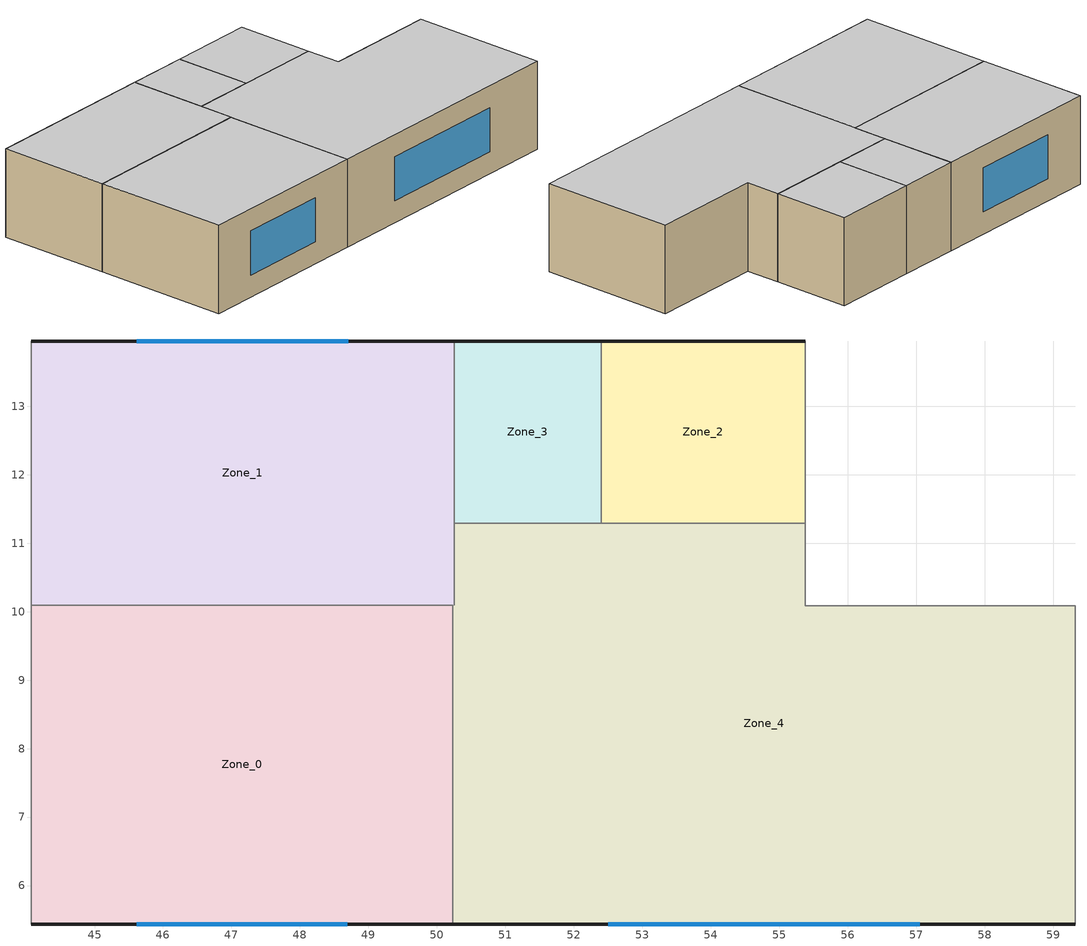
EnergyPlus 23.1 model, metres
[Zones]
Zone_0
 floor adiabatic (Slab_Mass_FLIPPED): 50.23,10.09 50.23,5.44 44.08,5.44 44.08,10.09 z0
 wall outside (UVal_0.1_Mass): 44.08,5.44 50.23,5.44 z0:3
 wall to Zone_1 (Partition_Mass): 50.23,10.09 44.08,10.09 z0:3
 wall to Zone_4 (Partition_Mass): 50.23,5.44 50.23,10.09 z0:3
 wall adiabatic (UVal_0.1_Mass): 44.08,10.09 44.08,5.44 z0:3
 window (TriplePaneLoE): 45.61,5.44 48.69,5.44 z0.75:2.25
 ceiling adiabatic (Slab_Mass): 44.08,5.44 50.23,5.44 50.23,10.09 44.08,10.09 z3
Zone_1
 floor adiabatic (Slab_Mass_FLIPPED): 50.25,13.95 50.25,10.09 44.08,10.09 44.08,13.95 z0
 wall outside (UVal_0.1_Mass): 50.25,13.95 44.08,13.95 z0:3
 wall to Zone_3 (Partition_Mass): 50.25,11.29 50.25,13.95 z0:3
 wall to Zone_4 (Partition_Mass): 50.25,10.09 50.25,11.29 z0:3
 wall adiabatic (UVal_0.1_Mass): 44.08,13.95 44.08,10.09 z0:3
 window (TriplePaneLoE): 48.71,13.95 45.62,13.95 z0.75:2.25
 ceiling adiabatic (Slab_Mass): 44.08,10.09 50.25,10.09 50.25,13.95 44.08,13.95 z3
Zone_2
 floor adiabatic (Slab_Mass_FLIPPED): 55.37,13.95 55.37,11.29 52.4,11.29 52.4,13.95 z0
 wall outside (UVal_0.1_Mass): 55.37,13.95 52.4,13.95 z0:3
 wall adiabatic (UVal_0.1_Mass): 55.37,11.29 55.37,13.95 z0:3
 wall to Zone_4 (Partition_Mass): 52.4,11.29 55.37,11.29 z0:3
 wall to Zone_3 (Partition_Mass): 52.4,13.95 52.4,11.29 z0:3
 ceiling adiabatic (Slab_Mass): 52.4,11.29 55.37,11.29 55.37,13.95 52.4,13.95 z3
Zone_3
 floor adiabatic (Slab_Mass_FLIPPED): 52.4,13.95 52.4,11.29 50.25,11.29 50.25,13.95 z0
 wall outside (UVal_0.1_Mass): 52.4,13.95 50.25,13.95 z0:3
 wall to Zone_4 (Partition_Mass): 50.25,11.29 52.4,11.29 z0:3
 ceiling adiabatic (Slab_Mass): 50.25,11.29 52.4,11.29 52.4,13.95 50.25,13.95 z3
Zone_4
 floor adiabatic (Slab_Mass_FLIPPED): 55.37,10.08 59.32,10.08 59.32,5.44 50.23,5.44 50.23,10.09 50.25,10.09 50.25,11.29 55.37,11.29 z0
 wall outside (UVal_0.1_Mass): 50.23,5.44 59.32,5.44 z0:3
 wall adiabatic (UVal_0.1_Mass): 59.32,5.44 59.32,10.08 55.37,10.08 55.37,11.29 z0:3
 window (TriplePaneLoE): 52.5,5.44 57.05,5.44 z0.75:2.25
 ceiling adiabatic (Slab_Mass): 50.25,11.29 50.25,10.09 50.23,10.09 50.23,5.44 59.32,5.44 59.32,10.08 55.37,10.08 55.37,11.29 z3
[Building]
Building: Loads convergence tolerance value=0.04; Maximum number of warmup days=25; Minimum number of warmup days=6; North axis=0; Solar distribution=FullExterior; Temperature convergence tolerance value=0.25; Terrain=Suburbs
[Site:GroundReflectance]
0.2, 0.2, 0.2, 0.2, 0.2, 0.2, 0.2, 0.2, 0.2, 0.2, 0.2, 0.2
[Site:GroundReflectance:SnowModifier]
1, 1
[Site:GroundTemperature:BuildingSurface]
18, 18, 18, 18, 18, 18, 18, 18, 18, 18, 18, 18
[Site:WeatherStation]
Air temperature sensor height above ground=1.5; Wind sensor height above ground=10; Wind speed profile boundary layer thickness=370; Wind speed profile exponent=0.22
[SizingPeriod:WeatherFileConditionType] Use weather file daylight saving period=No; Use weather file rain and snow indicators=No
Name | Day of week for start day | Period selection
Extreme Summer Weather Period for Design | SummerDesignDay | SummerExtreme
Extreme Winter Weather Period for Design | WinterDesignDay | WinterExtreme
[Construction]
Partition_Mass: Plaster_0.05_Partition_Mass, Poroton T12_0.24_Partition_Mass, Plaster_0.05_Partition_Mass
Slab_Mass; Slab_Mass_FLIPPED: General Concrete_0.2_Slab_Mass
TriplePaneLoE: TriplePaneLoEWindow
UVal_0.1_Mass: Mineral Wool_0.4_UVal_0.1_Mass, General Concrete_0.2_UVal_0.1_Mass
[Material] Roughness=Rough; Solar absorptance=0.7; Thermal absorptance=0.9; Visible absorptance=0.7
Name | Conductivity | Density | Specific heat | Thickness
General Concrete_0.2_Slab_Mass; General Concrete_0.2_UVal_0.1_Mass | 2 | 2400 | 950 | 0.2
Mineral Wool_0.4_UVal_0.1_Mass | 0.041 | 155 | 1130 | 0.4
Plaster_0.05_Partition_Mass | 1 | 2000 | 1130 | 0.05
Poroton T12_0.24_Partition_Mass | 0.12 | 650 | 1000 | 0.24
[WindowMaterial:Shade] Airflow permeability=0; Bottom opening multiplier=1; Conductivity=0.1; Infrared hemispherical emissivity=0.9; Infrared transmittance=0; Left side opening multiplier=1; Right side opening multiplier=1; Shade to glass distance=0.05; Solar reflectance=0.49; Solar transmittance=0.5; Thickness=0.003; Top opening multiplier=1; Visible reflectance=0.49; Visible transmittance=0.5
Zone_0:f2:w0_Shade; Zone_1:f0:w0_Shade; Zone_4:f3:w0_Shade
[WindowMaterial:SimpleGlazingSystem]
TriplePaneLoEWindow: Solar heat gain coefficient=0.764; U factor=0.785; Visible transmittance=0.661
[Daylighting:Controls] Availability schedule=lightsResidential; Fraction of lights controlled by reference point 1=1; Illuminance setpoint at reference point 1=200; Daylighting method=SplitFlux; Lighting control type=Continuous; Maximum allowable discomfort glare index=22; Minimum input power fraction for continuous or continuousoff dimming control=0.1; Minimum light output fraction for continuous or continuousoff dimming control=0.1; Number of stepped control steps=3; Probability lighting will be reset when needed in manual stepped control=1
Name | Daylighting reference point name 1 | Zone or space
Zone_0_DaylCtrl | Zone_0_DaylCtrlRefPt1 | Zone_0
Zone_1_DaylCtrl | Zone_1_DaylCtrlRefPt1 | Zone_1
Zone_4_DaylCtrl | Zone_4_DaylCtrlRefPt1 | Zone_4
[DesignSpecification:OutdoorAir] Outdoor air flow per person=0.0083333; Outdoor air flow per zone floor area=0.0002222; Outdoor air method=Sum; Outdoor air schedule=AllOn
Zone_0MinFreshAir; Zone_1MinFreshAir; Zone_2MinFreshAir; Zone_3MinFreshAir; Zone_4MinFreshAir
[ElectricEquipment] Design level calculation method=Watts/Area; Fraction latent=0; Fraction lost=0; Fraction radiant=0.2; Schedule=equipResidential; Watts per zone floor area=2
Name | Zone or zonelist or space or spacelist
Zone_0 Equipment | Zone_0
Zone_1 Equipment | Zone_1
Zone_2 Equipment | Zone_2
Zone_3 Equipment | Zone_3
Zone_4 Equipment | Zone_4
[EnergyManagementSystem:Sensor] Output variable or output meter index key=Environment
Name | Output variable or output meter
OutdoorRelHumid | Site Outdoor Air Relative Humidity
OutdoorTemp | Site Outdoor Air Drybulb Temperature
[Lights] Design level calculation method=Watts/Area; Fraction radiant=0.42; Fraction replaceable=1; Fraction visible=0.18; Return air fraction=0; Schedule=lightsResidential; Watts per zone floor area=8
Name | Zone or zonelist or space or spacelist
Zone_0 General lighting | Zone_0
Zone_1 General lighting | Zone_1
Zone_2 General lighting | Zone_2
Zone_3 General lighting | Zone_3
Zone_4 General lighting | Zone_4
[People] Air velocity schedule=AirSpeed 0; Carbon dioxide generation rate=3.82e-08; Clothing insulation calculation method=DynamicClothingModelASHRAE55; Enable ashrae 55 comfort warnings=No; Fraction radiant=0.3; Mean radiant temperature calculation type=ZoneAveraged; Number of people calculation method=People/Area; Number of people schedule=occResidential; People per floor area=0.025; Sensible heat fraction=Autocalculate; Thermal comfort model 1 type=AdaptiveASH55
Name | Activity level schedule | Work efficiency schedule | Zone or zonelist or space or spacelist
People Zone_0 | Zone_0PeopleActivity | Zone_0WorkEfficiency | Zone_0
People Zone_1 | Zone_1PeopleActivity | Zone_1WorkEfficiency | Zone_1
People Zone_2 | Zone_2PeopleActivity | Zone_2WorkEfficiency | Zone_2
People Zone_3 | Zone_3PeopleActivity | Zone_3WorkEfficiency | Zone_3
People Zone_4 | Zone_4PeopleActivity | Zone_4WorkEfficiency | Zone_4
[Sizing:Zone] Cooling design air flow method=DesignDay; Heating design air flow method=DesignDay; Zone cooling design supply air humidity ratio=0.009; Zone cooling design supply air temperature=18; Zone cooling design supply air temperature difference=5; Zone cooling design supply air temperature input method=SupplyAirTemperature; Zone cooling sizing factor=1.5; Zone heating design supply air humidity ratio=0.004; Zone heating design supply air temperature=30; Zone heating design supply air temperature difference=15; Zone heating design supply air temperature input method=SupplyAirTemperature; Zone heating sizing factor=1.5
Name | Design specification outdoor air object
Zone_0 | Zone_0MinFreshAir
Zone_1 | Zone_1MinFreshAir
Zone_2 | Zone_2MinFreshAir
Zone_3 | Zone_3MinFreshAir
Zone_4 | Zone_4MinFreshAir
[ThermostatSetpoint:DualSetpoint]
Name | Cooling setpoint temperature schedule | Heating setpoint temperature schedule
Dual Setpoint - Zone Zone_0 | Zone_0Cooling_SP_Sch | Zone_0Heating_SP_Sch
Dual Setpoint - Zone Zone_1 | Zone_1Cooling_SP_Sch | Zone_1Heating_SP_Sch
Dual Setpoint - Zone Zone_2 | Zone_2Cooling_SP_Sch | Zone_2Heating_SP_Sch
Dual Setpoint - Zone Zone_3 | Zone_3Cooling_SP_Sch | Zone_3Heating_SP_Sch
Dual Setpoint - Zone Zone_4 | Zone_4Cooling_SP_Sch | Zone_4Heating_SP_Sch
[WaterUse:Equipment] Flow rate fraction schedule=AllOn
Name | Zone | Cold water supply temperature schedule | End use subcategory | Hot water supply temperature schedule | Peak flow rate | Target temperature schedule
DHW Zone_0 | Zone_0 | DHW Mains Temperature Zone_0 | DHW Zone_0 | DHW Supply Temperature Zone_0 | 3.3224e-07 | DHW Supply Temperature Zone_0
DHW Zone_1 | Zone_1 | DHW Mains Temperature Zone_1 | DHW Zone_1 | DHW Supply Temperature Zone_1 | 2.76097e-07 | DHW Supply Temperature Zone_1
DHW Zone_2 | Zone_2 | DHW Mains Temperature Zone_2 | DHW Zone_2 | DHW Supply Temperature Zone_2 | 9.17453e-08 | DHW Supply Temperature Zone_2
DHW Zone_3 | Zone_3 | DHW Mains Temperature Zone_3 | DHW Zone_3 | DHW Supply Temperature Zone_3 | 6.61921e-08 | DHW Supply Temperature Zone_3
DHW Zone_4 | Zone_4 | DHW Mains Temperature Zone_4 | DHW Zone_4 | DHW Supply Temperature Zone_4 | 5.61602e-07 | DHW Supply Temperature Zone_4
[WindowShadingControl] Glare control is active=No; Multiple surface control type=Sequential; Schedule=AllOn; Setpoint=100; Setpoint 2=0; Shading control is scheduled=Yes; Shading control type=OnIfHighSolarOnWindow; Shading type=ExteriorShade; Type of slat angle control for blinds=FixedSlatAngle
Name | Zone | Daylighting control object | Fenestration surface name 1 | Shading device material
Zone_0:f2:w0_ShadingControl | Zone_0 | Zone_0_DaylCtrl | Zone_0:f2:w0 | Zone_0:f2:w0_Shade
Zone_1:f0:w0_ShadingControl | Zone_1 | Zone_1_DaylCtrl | Zone_1:f0:w0 | Zone_1:f0:w0_Shade
Zone_4:f3:w0_ShadingControl | Zone_4 | Zone_4_DaylCtrl | Zone_4:f3:w0 | Zone_4:f3:w0_Shade
[Zone] Multiplier=1; Type=1; Zone inside convection algorithm=TARP; Zone outside convection algorithm=DOE-2
Name | Floor area | Volume
Zone_0 | 28.6483 | 85.9448
Zone_1 | 23.8072 | 71.4215
Zone_2 | 7.91097 | 23.7329
Zone_3 | 5.70758 | 17.1227
Zone_4 | 48.4256 | 145.277
[ZoneControl:Thermostat]
Name | Zone or zonelist | Control 1 | Control type schedule
Zone_0 Thermostat | Zone_0 | Dual Setpoint - Zone Zone_0 | Zone_0ZoneControlTypeSched
Zone_1 Thermostat | Zone_1 | Dual Setpoint - Zone Zone_1 | Zone_1ZoneControlTypeSched
Zone_2 Thermostat | Zone_2 | Dual Setpoint - Zone Zone_2 | Zone_2ZoneControlTypeSched
Zone_3 Thermostat | Zone_3 | Dual Setpoint - Zone Zone_3 | Zone_3ZoneControlTypeSched
Zone_4 Thermostat | Zone_4 | Dual Setpoint - Zone Zone_4 | Zone_4ZoneControlTypeSched
[Zone equipment]
Zone_0: Zone_0 Ideal Loads Air
Zone_1: Zone_1 Ideal Loads Air
Zone_2: Zone_2 Ideal Loads Air
Zone_3: Zone_3 Ideal Loads Air
Zone_4: Zone_4 Ideal Loads Air
[ZoneHVAC:IdealLoadsAirSystem] Cooling availability schedule=AllOn; Cooling limit=LimitFlowRateAndCapacity; Dehumidification control type=None; Demand controlled ventilation type=OccupancySchedule; Heat recovery type=Enthalpy; Heating availability schedule=AllOn; Heating limit=LimitFlowRateAndCapacity; Humidification control type=None; Latent heat recovery effectiveness=0.65; Maximum cooling air flow rate=Autosize; Maximum heating air flow rate=Autosize; Maximum heating supply air humidity ratio=0.01; Maximum heating supply air temperature=30; Maximum sensible heating capacity=Autosize; Maximum total cooling capacity=Autosize; Minimum cooling supply air humidity ratio=0.008; Minimum cooling supply air temperature=18; Outdoor air economizer type=NoEconomizer; Sensible heat recovery effectiveness=0.6
Name | Design specification outdoor air object
Zone_0 Ideal Loads Air | Zone_0MinFreshAir
Zone_1 Ideal Loads Air | Zone_1MinFreshAir
Zone_2 Ideal Loads Air | Zone_2MinFreshAir
Zone_3 Ideal Loads Air | Zone_3MinFreshAir
Zone_4 Ideal Loads Air | Zone_4MinFreshAir
[ZoneInfiltration:DesignFlowRate] Air changes per hour=0.5; Constant term coefficient=1; Design flow rate calculation method=AirChanges/Hour; Schedule=On; Temperature term coefficient=0; Velocity squared term coefficient=0; Velocity term coefficient=0
Name | Zone or zonelist or space or spacelist
Zone_0Infiltration | Zone_0
Zone_1Infiltration | Zone_1
Zone_2Infiltration | Zone_2
Zone_3Infiltration | Zone_3
Zone_4Infiltration | Zone_4
[Schedule:Constant]
Name | Hourly value
AirSpeed 0; Zone_0WorkEfficiency; Zone_1WorkEfficiency; Zone_2WorkEfficiency; Zone_3WorkEfficiency; Zone_4WorkEfficiency | 0
AllOn; On | 1
DHW Mains Temperature Zone_0; DHW Mains Temperature Zone_1; DHW Mains Temperature Zone_2; DHW Mains Temperature Zone_3; DHW Mains Temperature Zone_4 | 10
DHW Supply Temperature Zone_0; DHW Supply Temperature Zone_1; DHW Supply Temperature Zone_2; DHW Supply Temperature Zone_3; DHW Supply Temperature Zone_4 | 60
Zone_0Cooling_SP_Sch; Zone_1Cooling_SP_Sch; Zone_2Cooling_SP_Sch; Zone_3Cooling_SP_Sch; Zone_4Cooling_SP_Sch | 26
Zone_0Heating_SP_Sch; Zone_1Heating_SP_Sch; Zone_2Heating_SP_Sch; Zone_3Heating_SP_Sch; Zone_4Heating_SP_Sch | 19
Zone_0PeopleActivity; Zone_1PeopleActivity; Zone_2PeopleActivity; Zone_3PeopleActivity; Zone_4PeopleActivity | 125.28
Zone_0ZoneControlTypeSched; Zone_1ZoneControlTypeSched; Zone_2ZoneControlTypeSched; Zone_3ZoneControlTypeSched; Zone_4ZoneControlTypeSched | 4
[Schedule:Day:Hourly]
0d7a4e19-ff09-4abb-b8c0-50e8775e758c: 1, 1, 1, 1, 1, 1, 0.8, 0.6, 0.4, 0.4, 0.4, 0.6, 0.8, 0.6, 0.4, 0.4, 0.6, 0.8, 0.8, 0.8, 0.8, 1, 1, 1
9bb95e09-f92d-4844-a334-aa411dacce45: 0, 0, 0, 0, 0, 0, 1, 1, 1, 1, 1, 1, 1, 1, 1, 1, 1, 1, 1, 1, 1, 0, 0, 0
99ea8ca4-7fc5-4f0e-9f90-eeba78de97ba: 0.1, 0.1, 0.1, 0.1, 0.1, 0.1, 0.5, 1, 0.5, 0.5, 0.5, 1, 1, 0.5, 0.5, 0.5, 1, 1, 1, 1, 0.5, 0.5, 0.5, 0.1
[Schedule:Week:Daily]
equipResidential_0: 99ea8ca4-7fc5-4f0e-9f90-eeba78de97ba, 99ea8ca4-7fc5-4f0e-9f90-eeba78de97ba, 99ea8ca4-7fc5-4f0e-9f90-eeba78de97ba, 99ea8ca4-7fc5-4f0e-9f90-eeba78de97ba, 99ea8ca4-7fc5-4f0e-9f90-eeba78de97ba, 99ea8ca4-7fc5-4f0e-9f90-eeba78de97ba, 99ea8ca4-7fc5-4f0e-9f90-eeba78de97ba, 99ea8ca4-7fc5-4f0e-9f90-eeba78de97ba, 99ea8ca4-7fc5-4f0e-9f90-eeba78de97ba, 99ea8ca4-7fc5-4f0e-9f90-eeba78de97ba, 99ea8ca4-7fc5-4f0e-9f90-eeba78de97ba, 99ea8ca4-7fc5-4f0e-9f90-eeba78de97ba
lightsResidential_0: 9bb95e09-f92d-4844-a334-aa411dacce45, 9bb95e09-f92d-4844-a334-aa411dacce45, 9bb95e09-f92d-4844-a334-aa411dacce45, 9bb95e09-f92d-4844-a334-aa411dacce45, 9bb95e09-f92d-4844-a334-aa411dacce45, 9bb95e09-f92d-4844-a334-aa411dacce45, 9bb95e09-f92d-4844-a334-aa411dacce45, 9bb95e09-f92d-4844-a334-aa411dacce45, 9bb95e09-f92d-4844-a334-aa411dacce45, 9bb95e09-f92d-4844-a334-aa411dacce45, 9bb95e09-f92d-4844-a334-aa411dacce45, 9bb95e09-f92d-4844-a334-aa411dacce45
occResidential_0: 0d7a4e19-ff09-4abb-b8c0-50e8775e758c, 0d7a4e19-ff09-4abb-b8c0-50e8775e758c, 0d7a4e19-ff09-4abb-b8c0-50e8775e758c, 0d7a4e19-ff09-4abb-b8c0-50e8775e758c, 0d7a4e19-ff09-4abb-b8c0-50e8775e758c, 0d7a4e19-ff09-4abb-b8c0-50e8775e758c, 0d7a4e19-ff09-4abb-b8c0-50e8775e758c, 0d7a4e19-ff09-4abb-b8c0-50e8775e758c, 0d7a4e19-ff09-4abb-b8c0-50e8775e758c, 0d7a4e19-ff09-4abb-b8c0-50e8775e758c, 0d7a4e19-ff09-4abb-b8c0-50e8775e758c, 0d7a4e19-ff09-4abb-b8c0-50e8775e758c
[Schedule:Year]
equipResidential: equipResidential_0, 1, 1, 12, 31
lightsResidential: lightsResidential_0, 1, 1, 12, 31
occResidential: occResidential_0, 1, 1, 12, 31
